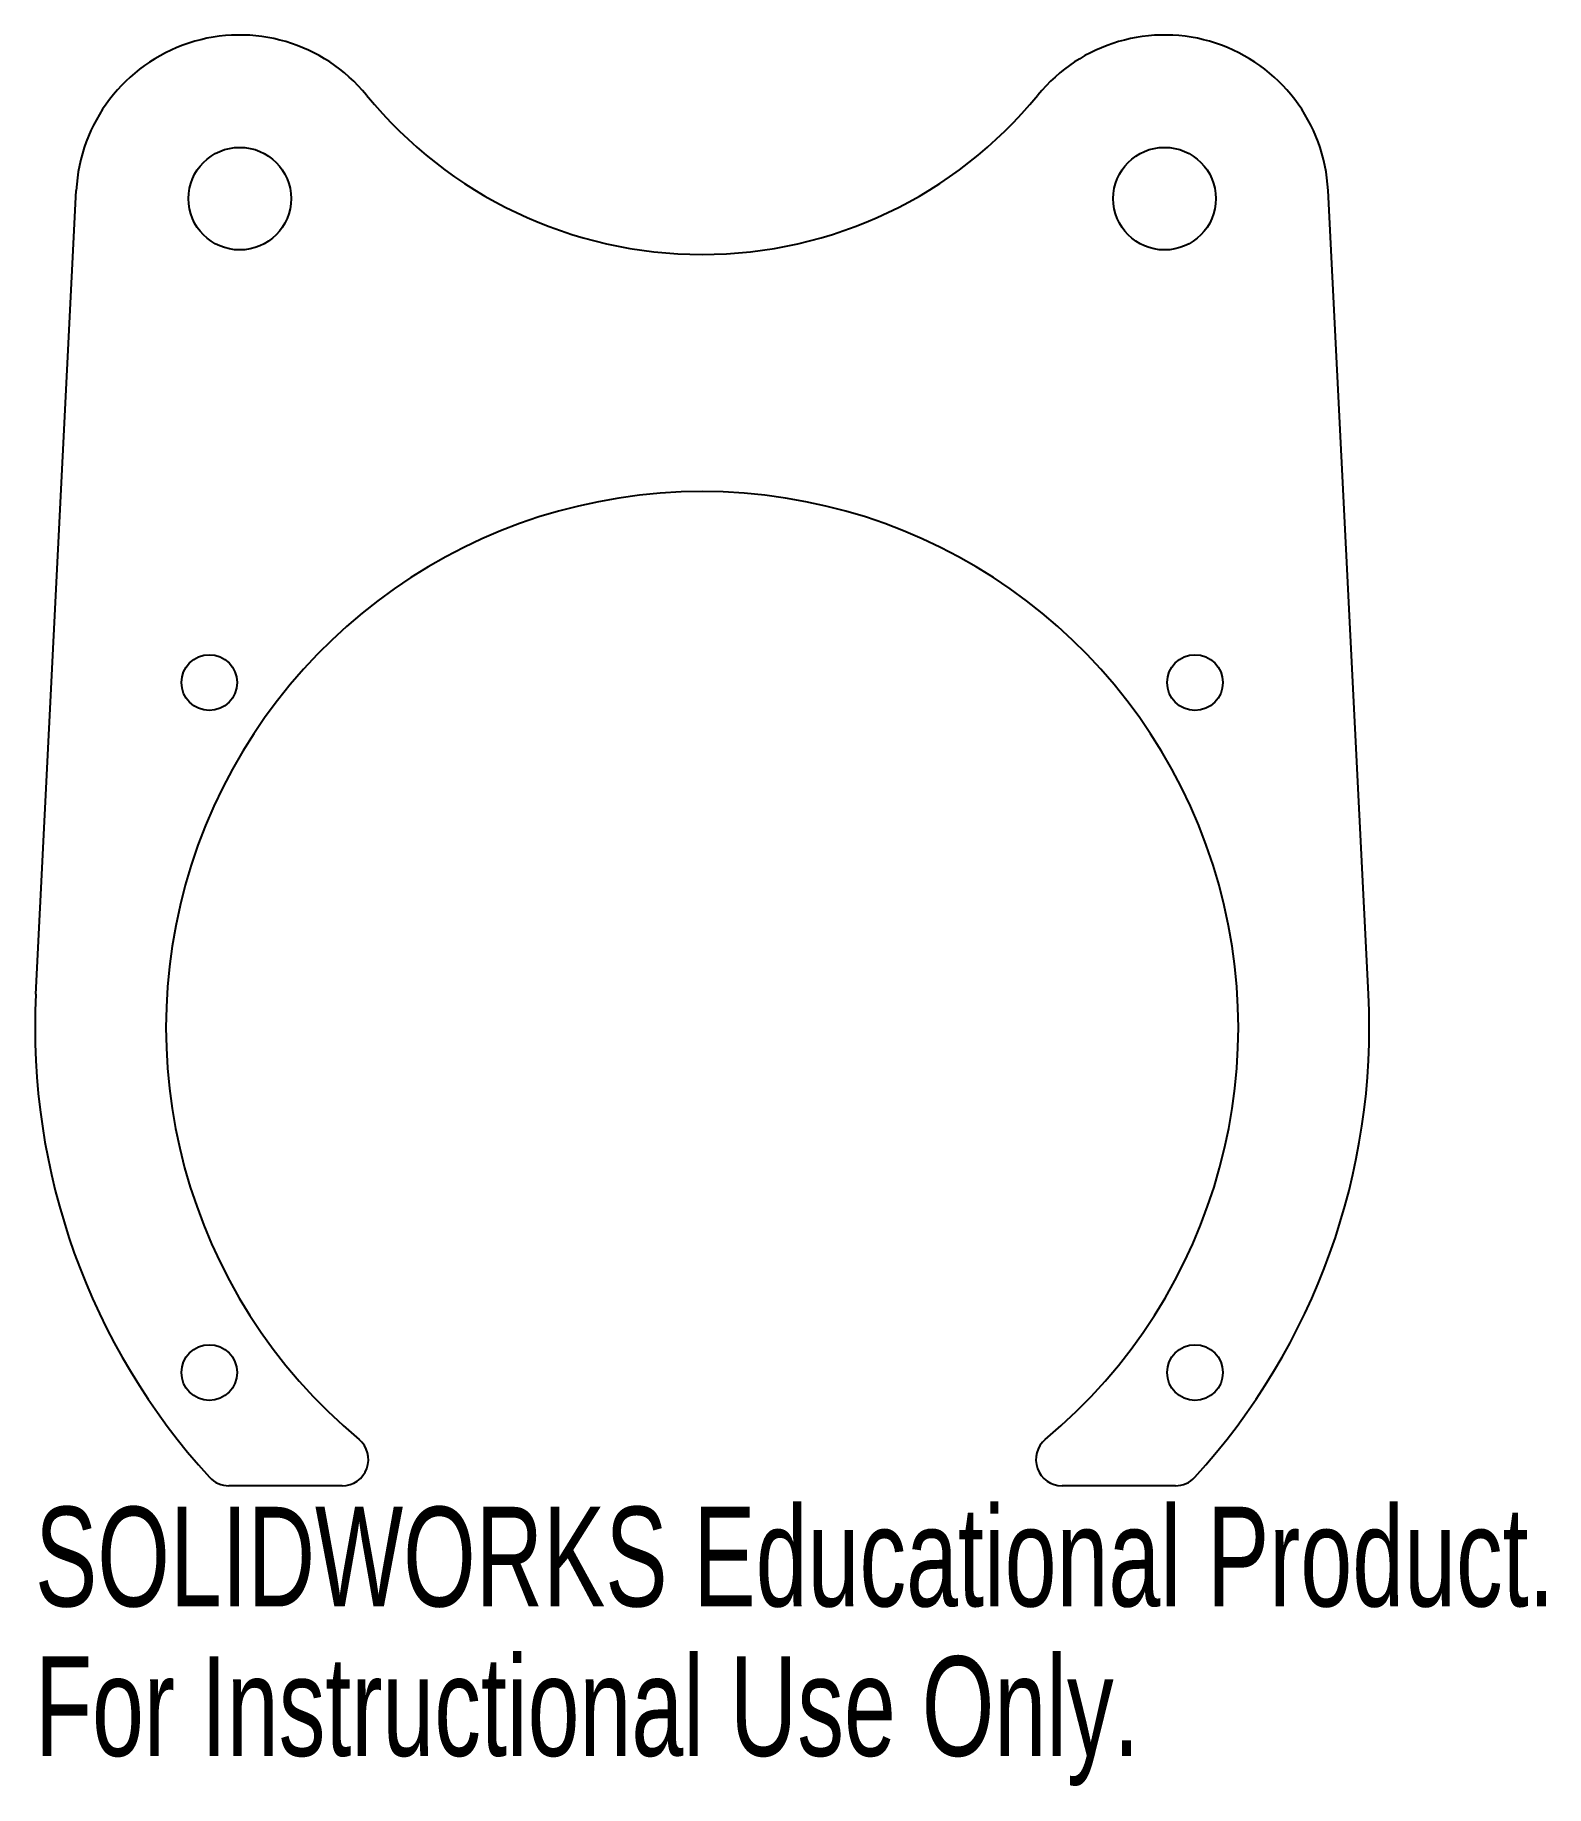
# Model space of a CAD drawing. Header units: inches. Extents: x -1.27 to 1.61, y -1.45 to 1.9.
import ezdxf

# ---------------------------------------------------------------- set-up
doc = ezdxf.new("R2010")
doc.units = ezdxf.units.IN
doc.header["$MEASUREMENT"] = 0
doc.styles.add('SLDTEXTSTYLE0', font='TXT', dxfattribs={"width": 0.7})

msp = doc.modelspace()

# ---------------------------------------------------------------- linework, layer by layer
at = {"color": 7, "linetype": 'Continuous', "lineweight": 25}
for p, q in [((-1.272, 0.0639), (-1.1949, 1.5987)), ((1.272, 0.0639), (1.1949, 1.5987)), ((-0.6871, -0.875), (-0.9037, -0.875)), ((0.9037, -0.875), (0.6871, -0.875))]:
    msp.add_line(p, q, dxfattribs=at)
for centre, radius in [((-0.8828, 1.583), 0.098), ((0.8828, 1.583), 0.098), ((-0.9409, 0.6588), 0.0532), ((0.9409, 0.6588), 0.0532), ((-0.9409, -0.6588), 0.0532), ((0.9409, -0.6588), 0.0532)]:
    msp.add_circle(centre, radius, dxfattribs=at)
for centre, radius, start, end in [((-0.8828, 1.583), 0.3125, 39.2071, 177.1231), ((0.8828, 1.583), 0.3125, 2.8769, 140.7929), ((0, 2.3032), 0.8268, 219.2071, 320.7929), ((0, 0), 1.0236, 309.7872, 230.2128), ((0, 0), 1.2736, 177.1231, 222.3942), ((0, 0), 1.2736, 317.6058, 2.8769), ((-0.6871, -0.825), 0.05, 270, 50.2128), ((0.6871, -0.825), 0.05, 129.7872, 270), ((-0.9037, -0.825), 0.05, 222.3942, 270), ((0.9037, -0.825), 0.05, 270, 317.6058)]:
    msp.add_arc(centre, radius, start, end, dxfattribs=at)

# ---------------------------------------------------------------- texts
at = {"color": 7, "linetype": 'Continuous', "char_height": 0.1903, "attachment_point": 1, "style": 'SLDTEXTSTYLE0'}
for s, insert in [('SOLIDWORKS Educational Product.', (-1.2736, -0.9151)), ('For Instructional Use Only.', (-1.2736, -1.2006))]:
    msp.add_mtext(s, dxfattribs=dict(at, insert=insert))

doc.saveas('drawing.dxf')
